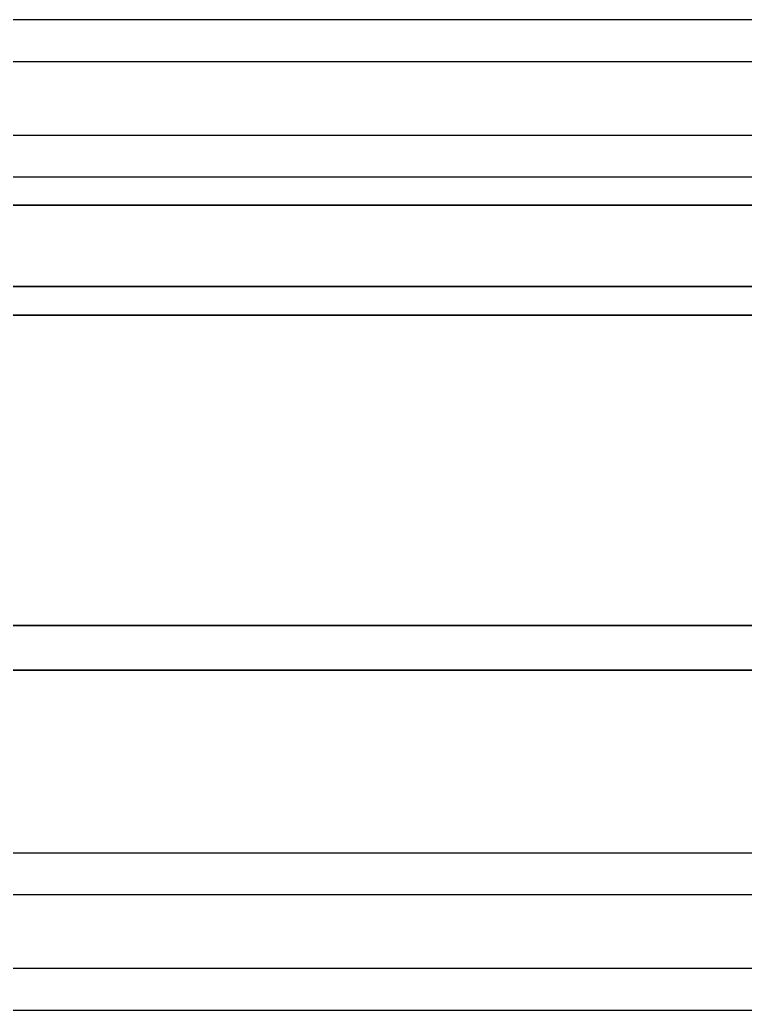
# Model space of a CAD drawing. Extents: x -3500 to 3500, y -3500 to 3500.
# Drawn here: x 835.3 to 1113.7, y -1810.2 to -1429.8 of the extents above; entities that cross this region are included whole.
import ezdxf

# ---------------------------------------------------------------- set-up
doc = ezdxf.new("R2010")
doc.units = 0
for name, color, linetype in [('L5D0', 3, 'CONTINUOUS'), ('L5D100', 7, 'CONTINUOUS'), ('L5D11', 2, 'CONTINUOUS')]:
    doc.layers.add(name, color=color, linetype=linetype)

# ---------------------------------------------------------------- blocks, each defined once
blk = doc.blocks.new('ground_main_5')
at = {"layer": 'L5D0'}
for points in [[(1267.159, -1429.815), (407.531, -1429.815)], [(407.531, -1490.185), (1267.159, -1490.185)], [(1359.3985, -1532.2335), (-1657.9525, -1532.2335)], [(-1657.9525, -1532.2335), (1359.3985, -1532.2335)], [(1377.7255, -1679.6475), (-2261.5975, -1679.6475)], [(-2261.5975, -1679.6475), (1377.7255, -1679.6475)], [(1267.159, -1749.815), (586.415, -1749.815)], [(586.415, -1810.185), (1267.159, -1810.185)]]:
    blk.add_lwpolyline(points, dxfattribs=at)
blk = doc.blocks.new('TOP_main_5_Cheese_100')
at = {"layer": 'L5D100'}
for points in [[(1267.159, -1429.815), (407.531, -1429.815)], [(407.531, -1490.185), (1267.159, -1490.185)], [(1317.474, -1501.025), (-1704.6395, -1501.025)], [(-1704.6395, -1501.025), (1317.474, -1501.025)], [(1367.937, -1543.275), (-37.5, -1543.275)], [(-37.5, -1543.275), (1367.937, -1543.275)], [(1384.2705, -1662.5), (-37.5, -1662.5)], [(-2293.3055, -1662.5), (1384.2705, -1662.5)], [(1267.159, -1749.815), (586.415, -1749.815)], [(586.415, -1810.185), (1267.159, -1810.185)]]:
    blk.add_lwpolyline(points, dxfattribs=at)
blk = doc.blocks.new('TOP_main_5')
at = {"layer": 'L5D11'}
for points in [[(1267.159, -1474.185), (407.531, -1474.185)], [(407.531, -1445.815), (1267.159, -1445.815)], [(586.415, -1765.815), (1267.159, -1765.815)], [(1267.159, -1794.185), (586.415, -1794.185)]]:
    blk.add_lwpolyline(points, dxfattribs=at)
for name in ['ground_main_5', 'TOP_main_5_Cheese_100']:
    blk.add_blockref(name, (0, 0))
blk = doc.blocks.new('TOP_main')
blk.add_blockref('TOP_main_5', (0, 0))

msp = doc.modelspace()

# ---------------------------------------------------------------- block references
msp.add_blockref('TOP_main', (0, 0))

doc.saveas('drawing.dxf')
